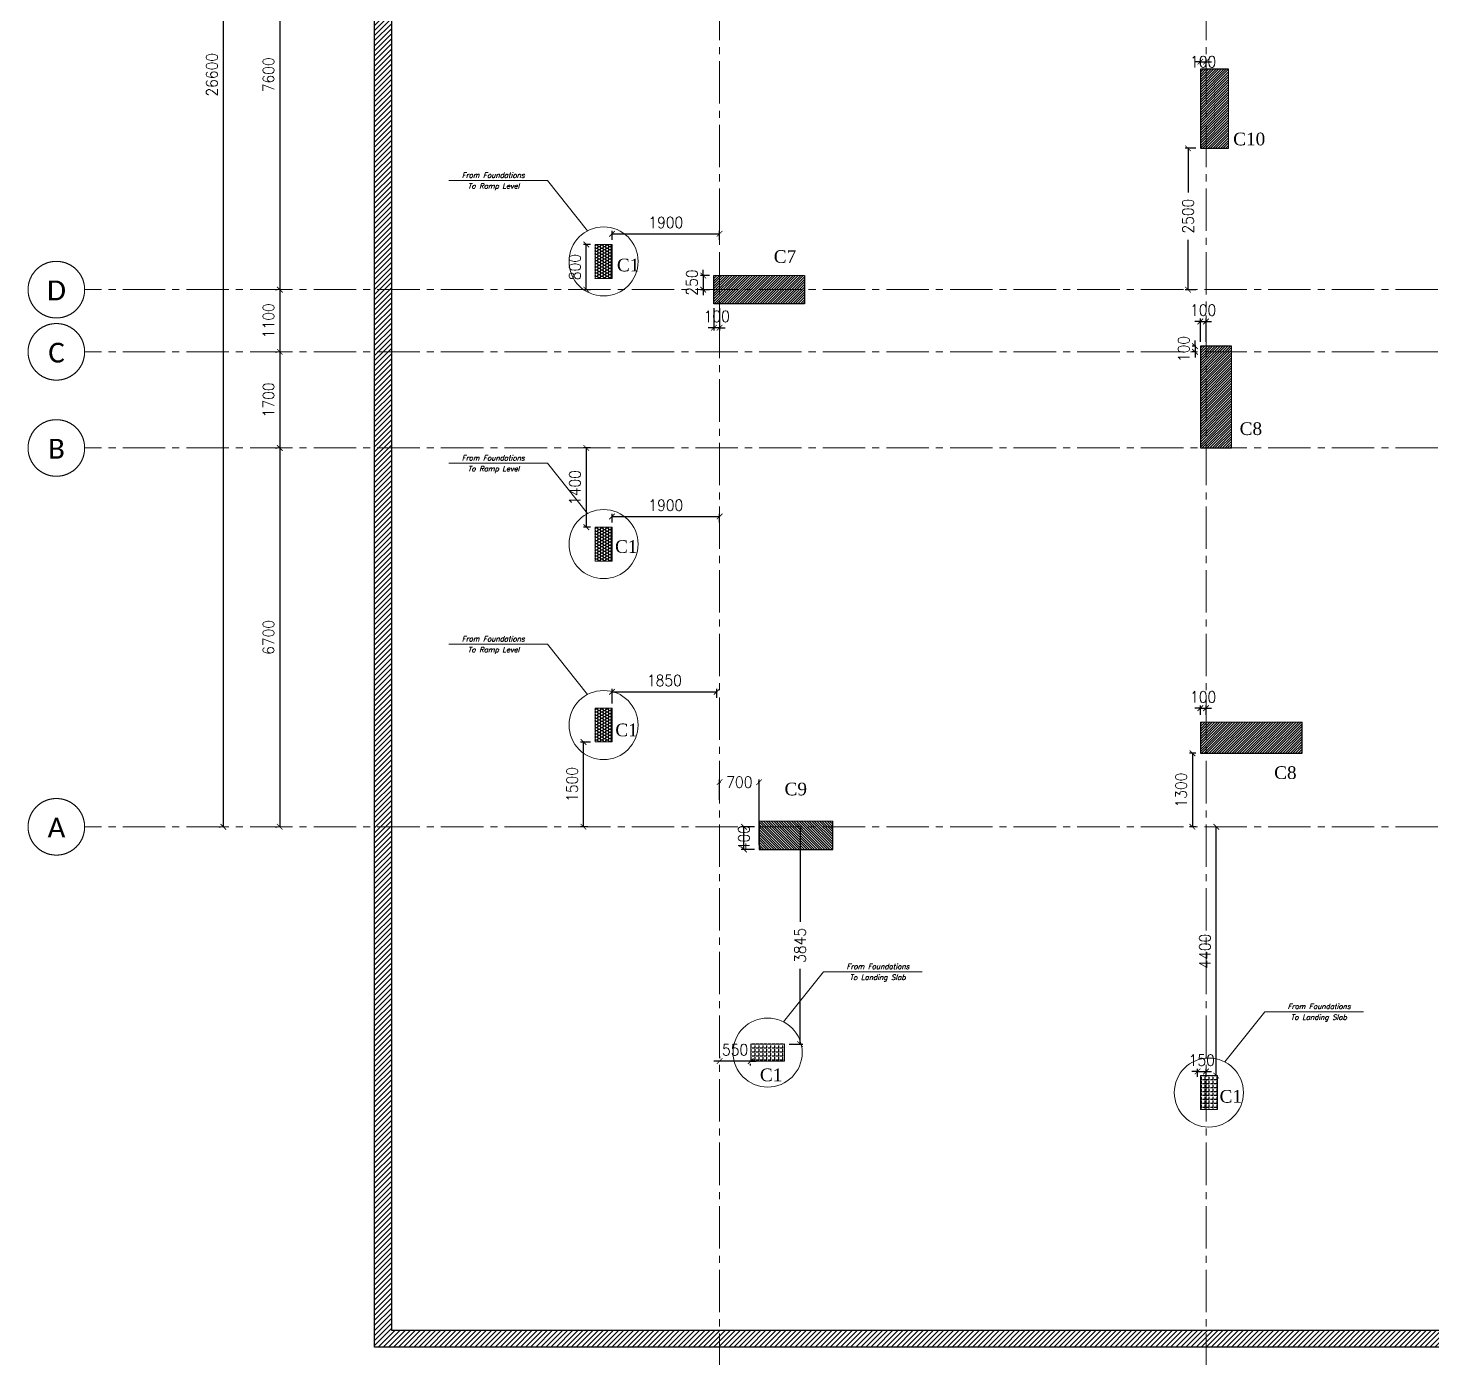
# Model space of a CAD drawing. Header units: millimetres. Extents: x -967280 to 3852, y 2833 to 1955156.
# Drawn here: x -553053 to -528235, y 377844 to 401364 of the extents above; entities that cross this region are included whole.
import ezdxf
from ezdxf.enums import TextEntityAlignment as Align

# ---------------------------------------------------------------- set-up
doc = ezdxf.new("R2010")
doc.units = ezdxf.units.MM
doc.header["$LTSCALE"] = 1000
doc.header["$PDMODE"] = 35
doc.header["$PDSIZE"] = 25
for name, pattern in [('$0$DASHED2', [0.375, 0.25, -0.125]), ('Columns_Structural070816$0$CENTER2', [1.125, 0.75, -0.125, 0.125, -0.125]), ('HRZN_Line-Ptrn-Sold', [9144001.0, 9144000.0, -1])]:
    doc.linetypes.add(name, pattern=pattern)
for name, color, linetype, lineweight in [('00-DE-Hatch', 11, 'Continuous', 0), ('00-EG-Text', 3, 'Continuous', 0), ('A-AX-ATT-100', 7, 'HRZN_Line-Ptrn-Sold', 18), ('S - column', 6, 'Continuous', 60), ('ST-000-AXIS', 9, 'Columns_Structural070816$0$CENTER2', 9), ('ST-RFT-BOT', 2, '$0$DASHED2', 30)]:
    doc.layers.add(name, color=color, linetype=linetype, lineweight=lineweight)
for name, color, linetype in [('_N-DIM 3', 7, 'Continuous'), ('R.C. footing', 4, 'Continuous'), ('S - BATH Hach', 1, 'Continuous'), ('S - col hach', 1, 'Continuous')]:
    doc.layers.add(name, color=color, linetype=linetype)
doc.styles.add('ASD', font='times.ttf')
doc.styles.add('Calibri_2', font='calibri.ttf', dxfattribs={"height": 300})
doc.styles.add('E', font='ITALICC.shx')
doc.styles.add('TUNELNO', font='romans.shx', dxfattribs={"width": 0.9})
doc.dimstyles.new('Copy(2) of DSEC', dxfattribs={"dimtxt": 200, "dimasz": 100, "dimexe": 50, "dimexo": 80, "dimgap": 100, "dimtad": 1, "dimdec": 0, "dimrnd": 5, "dimzin": 0, "dimdsep": 46, "dimtxsty": 'TUNELNO', "dimblk": 'ARCHTICK', "dimcen": 0.09, "dimclrd": 1, "dimclre": 1, "dimclrt": 3, "dimadec": 0, "dimazin": 0, "dimtfac": 0.78125, "dimtdec": 0, "dimtix": 1, "dimtmove": 2, "dimatfit": 3, "dimldrblk": 'ARCHTICK', "dimfxl": 1, "dimtolj": 1, "dimtzin": 0, "dimarcsym": 0})
pattern_1 = [(45, (193250.144, -596912.31), (-22.4506403, 22.4506403), [])]

# ---------------------------------------------------------------- blocks, each defined once
blk = doc.blocks.new('Grid - HRZN_G-Datm-Grid-Head-1554275-FIRST FLOOR FFL_1_')
at = {"layer": 'A-AX-ATT-100'}
blk.add_circle((0, 0), 5, dxfattribs=at)
blk = doc.blocks.new('_ArchTick')
at = {"color": 0, "linetype": 'ByBlock', "const_width": 0.15}
blk.add_lwpolyline([(-0.5, -0.5), (0.5, 0.5)], dxfattribs=at)
blk = doc.blocks.new('*D1508')
at = {"layer": '_N-DIM 3', "color": 1, "linetype": 'Continuous', "lineweight": -2, "ltscale": 30, "transparency": 16777216}
for p, q in [((509045, 727540), (509075, 727540)), ((509125, 727540), (509125, 719940)), ((509045, 719940), (509075, 719940))]:
    blk.add_line(p, q, dxfattribs=at)
at = {"layer": 'Defpoints', "color": 0, "linetype": 'Continuous', "ltscale": 30, "transparency": 16777216}
for p in [(509125, 727540), (509125, 719940), (509125, 719940)]:
    blk.add_point(p, dxfattribs=at)
at = {"layer": '_N-DIM 3', "color": 1, "linetype": 'Continuous', "lineweight": -2, "ltscale": 30, "transparency": 16777216, "xscale": 100, "yscale": 100, "zscale": 100}
for p, rotation in [((509125, 727540), 90), ((509125, 719940), 270)]:
    blk.add_blockref('_ArchTick', p, dxfattribs=dict(at, rotation=rotation))
at = {"layer": '_N-DIM 3', "color": 3, "linetype": 'Continuous', "ltscale": 30, "transparency": 16777216, "insert": (508925, 723740), "char_height": 200, "attachment_point": 5, "rotation": 90, "style": 'TUNELNO'}
blk.add_mtext('\\A1;7600', dxfattribs=at)
blk = doc.blocks.new('*D1509')
at = {"layer": '_N-DIM 3', "color": 1, "linetype": 'Continuous', "lineweight": -2, "ltscale": 30, "transparency": 16777216}
for p, q in [((509045, 719940), (509075, 719940)), ((509125, 719940), (509125, 718840)), ((509045, 718840), (509075, 718840))]:
    blk.add_line(p, q, dxfattribs=at)
at = {"layer": 'Defpoints', "color": 0, "linetype": 'Continuous', "ltscale": 30, "transparency": 16777216}
for p in [(509125, 719940), (509125, 718840), (509125, 718840)]:
    blk.add_point(p, dxfattribs=at)
at = {"layer": '_N-DIM 3', "color": 1, "linetype": 'Continuous', "lineweight": -2, "ltscale": 30, "transparency": 16777216, "xscale": 100, "yscale": 100, "zscale": 100}
for p, rotation in [((509125, 719940), 90), ((509125, 718840), 270)]:
    blk.add_blockref('_ArchTick', p, dxfattribs=dict(at, rotation=rotation))
at = {"layer": '_N-DIM 3', "color": 3, "linetype": 'Continuous', "ltscale": 30, "transparency": 16777216, "insert": (508925, 719390), "char_height": 200, "attachment_point": 5, "rotation": 90, "style": 'TUNELNO'}
blk.add_mtext('\\A1;1100', dxfattribs=at)
blk = doc.blocks.new('*D1510')
at = {"layer": '_N-DIM 3', "color": 1, "linetype": 'Continuous', "lineweight": -2, "ltscale": 30, "transparency": 16777216}
for p, q in [((509045, 718840), (509075, 718840)), ((509125, 718840), (509125, 717140)), ((509045, 717140), (509075, 717140))]:
    blk.add_line(p, q, dxfattribs=at)
at = {"layer": 'Defpoints', "color": 0, "linetype": 'Continuous', "ltscale": 30, "transparency": 16777216}
for p in [(509125, 718840), (509125, 717140), (509125, 717140)]:
    blk.add_point(p, dxfattribs=at)
at = {"layer": '_N-DIM 3', "color": 1, "linetype": 'Continuous', "lineweight": -2, "ltscale": 30, "transparency": 16777216, "xscale": 100, "yscale": 100, "zscale": 100}
for p, rotation in [((509125, 718840), 90), ((509125, 717140), 270)]:
    blk.add_blockref('_ArchTick', p, dxfattribs=dict(at, rotation=rotation))
at = {"layer": '_N-DIM 3', "color": 3, "linetype": 'Continuous', "ltscale": 30, "transparency": 16777216, "insert": (508925, 717990), "char_height": 200, "attachment_point": 5, "rotation": 90, "style": 'TUNELNO'}
blk.add_mtext('\\A1;1700', dxfattribs=at)
blk = doc.blocks.new('*D1511')
at = {"layer": '_N-DIM 3', "color": 1, "linetype": 'Continuous', "lineweight": -2, "ltscale": 30, "transparency": 16777216}
for p, q in [((509045, 717140), (509075, 717140)), ((509125, 717140), (509125, 710440)), ((509045, 710440), (509075, 710440))]:
    blk.add_line(p, q, dxfattribs=at)
at = {"layer": 'Defpoints', "color": 0, "linetype": 'Continuous', "ltscale": 30, "transparency": 16777216}
for p in [(509125, 717140), (509125, 710440), (509125, 710440)]:
    blk.add_point(p, dxfattribs=at)
at = {"layer": '_N-DIM 3', "color": 1, "linetype": 'Continuous', "lineweight": -2, "ltscale": 30, "transparency": 16777216, "xscale": 100, "yscale": 100, "zscale": 100}
for p, rotation in [((509125, 717140), 90), ((509125, 710440), 270)]:
    blk.add_blockref('_ArchTick', p, dxfattribs=dict(at, rotation=rotation))
at = {"layer": '_N-DIM 3', "color": 3, "linetype": 'Continuous', "ltscale": 30, "transparency": 16777216, "insert": (508925, 713790), "char_height": 200, "attachment_point": 5, "rotation": 90, "style": 'TUNELNO'}
blk.add_mtext('\\A1;6700', dxfattribs=at)
blk = doc.blocks.new('*D1512')
at = {"layer": '_N-DIM 3', "color": 1, "linetype": 'Continuous', "lineweight": -2, "ltscale": 30, "transparency": 16777216}
for p, q in [((508045, 737040), (508075, 737040)), ((508125, 737040), (508125, 710440)), ((508045, 710440), (508075, 710440))]:
    blk.add_line(p, q, dxfattribs=at)
at = {"layer": 'Defpoints', "color": 0, "linetype": 'Continuous', "ltscale": 30, "transparency": 16777216}
for p in [(508125, 737040), (508125, 710440), (508125, 710440)]:
    blk.add_point(p, dxfattribs=at)
at = {"layer": '_N-DIM 3', "color": 1, "linetype": 'Continuous', "lineweight": -2, "ltscale": 30, "transparency": 16777216, "xscale": 100, "yscale": 100, "zscale": 100}
for p, rotation in [((508125, 737040), 90), ((508125, 710440), 270)]:
    blk.add_blockref('_ArchTick', p, dxfattribs=dict(at, rotation=rotation))
at = {"layer": '_N-DIM 3', "color": 3, "linetype": 'Continuous', "ltscale": 30, "transparency": 16777216, "insert": (507925, 723740), "char_height": 200, "attachment_point": 5, "rotation": 90, "style": 'TUNELNO'}
blk.add_mtext('\\A1;26600', dxfattribs=at)
blk = doc.blocks.new('*D356')
at = {"layer": '_N-DIM 3', "color": 1, "linetype": 'Continuous', "lineweight": -2, "ltscale": 30, "transparency": 16777216}
for p, q in [((-541009, 396987), (-541168, 396987)), ((-541118, 396987), (-541118, 397087)), ((-541118, 396987), (-541118, 396737)), ((-541009, 396737), (-541168, 396737)), ((-541118, 396737), (-541118, 396637))]:
    blk.add_line(p, q, dxfattribs=at)
at = {"layer": 'Defpoints', "color": 0, "linetype": 'Continuous', "ltscale": 30, "transparency": 16777216}
for p in [(-540929, 396987), (-541118, 396737), (-540929, 396737)]:
    blk.add_point(p, dxfattribs=at)
at = {"layer": '_N-DIM 3', "color": 1, "linetype": 'Continuous', "lineweight": -2, "ltscale": 30, "transparency": 16777216, "xscale": 100, "yscale": 100, "zscale": 100}
for p, rotation in [((-541118, 396987), 270), ((-541118, 396737), 90)]:
    blk.add_blockref('_ArchTick', p, dxfattribs=dict(at, rotation=rotation))
at = {"layer": '_N-DIM 3', "color": 3, "linetype": 'Continuous', "ltscale": 30, "transparency": 16777216, "insert": (-541318, 396862), "char_height": 200, "attachment_point": 5, "rotation": 90, "style": 'TUNELNO'}
blk.add_mtext('\\A1;250', dxfattribs=at)
blk = doc.blocks.new('*D357')
at = {"layer": '_N-DIM 3', "color": 1, "linetype": 'Continuous', "lineweight": -2, "ltscale": 30, "transparency": 16777216}
for p, q in [((-540929, 396407), (-540929, 396014)), ((-540829, 396407), (-540829, 396014)), ((-540929, 396064), (-541029, 396064)), ((-540829, 396064), (-540929, 396064)), ((-540829, 396064), (-540729, 396064))]:
    blk.add_line(p, q, dxfattribs=at)
at = {"layer": 'Defpoints', "color": 0, "linetype": 'Continuous', "ltscale": 30, "transparency": 16777216}
for p in [(-540929, 396487), (-540829, 396487), (-540929, 396064)]:
    blk.add_point(p, dxfattribs=at)
at = {"layer": '_N-DIM 3', "color": 1, "linetype": 'Continuous', "lineweight": -2, "ltscale": 30, "transparency": 16777216, "xscale": 100, "yscale": 100, "zscale": 100}
blk.add_blockref('_ArchTick', (-540929, 396064), dxfattribs=at)
at = {"layer": '_N-DIM 3', "color": 1, "linetype": 'Continuous', "lineweight": -2, "ltscale": 30, "transparency": 16777216, "xscale": 100, "yscale": 100, "zscale": 100, "rotation": 180}
blk.add_blockref('_ArchTick', (-540829, 396064), dxfattribs=at)
at = {"layer": '_N-DIM 3', "color": 3, "linetype": 'Continuous', "ltscale": 30, "transparency": 16777216, "insert": (-540879, 396264), "char_height": 200, "attachment_point": 5, "style": 'TUNELNO'}
blk.add_mtext('\\A1;100', dxfattribs=at)
blk = doc.blocks.new('*D360')
at = {"layer": '_N-DIM 3', "color": 1, "linetype": 'Continuous', "lineweight": -2, "ltscale": 30, "transparency": 16777216}
for p, q in [((-540209, 387237), (-540448, 387237)), ((-540398, 386837), (-540398, 387237)), ((-540209, 386837), (-540448, 386837))]:
    blk.add_line(p, q, dxfattribs=at)
at = {"layer": 'Defpoints', "color": 0, "linetype": 'Continuous', "ltscale": 30, "transparency": 16777216}
for p in [(-540398, 387237), (-540129, 387237), (-540129, 386837)]:
    blk.add_point(p, dxfattribs=at)
at = {"layer": '_N-DIM 3', "color": 1, "linetype": 'Continuous', "lineweight": -2, "ltscale": 30, "transparency": 16777216, "xscale": 100, "yscale": 100, "zscale": 100}
for p, rotation in [((-540398, 387237), 90), ((-540398, 386837), 270)]:
    blk.add_blockref('_ArchTick', p, dxfattribs=dict(at, rotation=rotation))
at = {"layer": '_N-DIM 3', "color": 3, "linetype": 'Continuous', "ltscale": 30, "transparency": 16777216, "insert": (-540398, 387037), "char_height": 200, "attachment_point": 5, "rotation": 90, "style": 'TUNELNO'}
blk.add_mtext('\\A1;400', dxfattribs=at)
blk = doc.blocks.new('*D361')
at = {"layer": '_N-DIM 3', "color": 1, "linetype": 'Continuous', "lineweight": -2, "ltscale": 30, "transparency": 16777216}
for p, q in [((-532329, 389335), (-532429, 389335)), ((-532329, 389217), (-532329, 389385)), ((-532329, 389335), (-532229, 389335)), ((-532229, 389217), (-532229, 389385)), ((-532229, 389335), (-532129, 389335))]:
    blk.add_line(p, q, dxfattribs=at)
at = {"layer": 'Defpoints', "color": 0, "linetype": 'Continuous', "ltscale": 30, "transparency": 16777216}
for p in [(-532229, 389335), (-532329, 389137), (-532229, 389137)]:
    blk.add_point(p, dxfattribs=at)
at = {"layer": '_N-DIM 3', "color": 1, "linetype": 'Continuous', "lineweight": -2, "ltscale": 30, "transparency": 16777216, "xscale": 100, "yscale": 100, "zscale": 100}
blk.add_blockref('_ArchTick', (-532329, 389335), dxfattribs=at)
at = {"layer": '_N-DIM 3', "color": 1, "linetype": 'Continuous', "lineweight": -2, "ltscale": 30, "transparency": 16777216, "xscale": 100, "yscale": 100, "zscale": 100, "rotation": 180}
blk.add_blockref('_ArchTick', (-532229, 389335), dxfattribs=at)
at = {"layer": '_N-DIM 3', "color": 3, "linetype": 'Continuous', "ltscale": 30, "transparency": 16777216, "insert": (-532279, 389535), "char_height": 200, "attachment_point": 5, "style": 'TUNELNO'}
blk.add_mtext('\\A1;100', dxfattribs=at)
blk = doc.blocks.new('*D362')
at = {"layer": '_N-DIM 3', "color": 1, "linetype": 'Continuous', "lineweight": -2, "ltscale": 30, "transparency": 16777216}
for p, q in [((-532409, 388537), (-532519, 388537)), ((-532469, 388537), (-532469, 387237)), ((-532409, 387237), (-532519, 387237))]:
    blk.add_line(p, q, dxfattribs=at)
at = {"layer": 'Defpoints', "color": 0, "linetype": 'Continuous', "ltscale": 30, "transparency": 16777216}
for p in [(-532329, 388537), (-532469, 387237), (-532329, 387237)]:
    blk.add_point(p, dxfattribs=at)
at = {"layer": '_N-DIM 3', "color": 1, "linetype": 'Continuous', "lineweight": -2, "ltscale": 30, "transparency": 16777216, "xscale": 100, "yscale": 100, "zscale": 100}
for p, rotation in [((-532469, 388537), 90), ((-532469, 387237), 270)]:
    blk.add_blockref('_ArchTick', p, dxfattribs=dict(at, rotation=rotation))
at = {"layer": '_N-DIM 3', "color": 3, "linetype": 'Continuous', "ltscale": 30, "transparency": 16777216, "insert": (-532669, 387887), "char_height": 200, "attachment_point": 5, "rotation": 90, "style": 'TUNELNO'}
blk.add_mtext('\\A1;1300', dxfattribs=at)
blk = doc.blocks.new('*D363')
at = {"layer": '_N-DIM 3', "color": 1, "linetype": 'Continuous', "lineweight": -2, "ltscale": 30, "transparency": 16777216}
for p, q in [((-532409, 395737), (-532473, 395737)), ((-532409, 395637), (-532473, 395637)), ((-532423, 395737), (-532423, 395837)), ((-532423, 395737), (-532423, 395637)), ((-532423, 395637), (-532423, 395537))]:
    blk.add_line(p, q, dxfattribs=at)
at = {"layer": 'Defpoints', "color": 0, "linetype": 'Continuous', "ltscale": 30, "transparency": 16777216}
for p in [(-532423, 395637), (-532329, 395737), (-532329, 395637)]:
    blk.add_point(p, dxfattribs=at)
at = {"layer": '_N-DIM 3', "color": 1, "linetype": 'Continuous', "lineweight": -2, "ltscale": 30, "transparency": 16777216, "xscale": 100, "yscale": 100, "zscale": 100}
for p, rotation in [((-532423, 395737), 270), ((-532423, 395637), 90)]:
    blk.add_blockref('_ArchTick', p, dxfattribs=dict(at, rotation=rotation))
at = {"layer": '_N-DIM 3', "color": 3, "linetype": 'Continuous', "ltscale": 30, "transparency": 16777216, "insert": (-532623, 395687), "char_height": 200, "attachment_point": 5, "rotation": 90, "style": 'TUNELNO'}
blk.add_mtext('\\A1;100', dxfattribs=at)
blk = doc.blocks.new('*D364')
at = {"layer": '_N-DIM 3', "color": 1, "linetype": 'Continuous', "lineweight": -2, "ltscale": 30, "transparency": 16777216}
for p, q in [((-532329, 396175), (-532429, 396175)), ((-532329, 395817), (-532329, 396225)), ((-532329, 396175), (-532229, 396175)), ((-532229, 395817), (-532229, 396225)), ((-532229, 396175), (-532129, 396175))]:
    blk.add_line(p, q, dxfattribs=at)
at = {"layer": 'Defpoints', "color": 0, "linetype": 'Continuous', "ltscale": 30, "transparency": 16777216}
for p in [(-532229, 396175), (-532329, 395737), (-532229, 395737)]:
    blk.add_point(p, dxfattribs=at)
at = {"layer": '_N-DIM 3', "color": 1, "linetype": 'Continuous', "lineweight": -2, "ltscale": 30, "transparency": 16777216, "xscale": 100, "yscale": 100, "zscale": 100}
blk.add_blockref('_ArchTick', (-532329, 396175), dxfattribs=at)
at = {"layer": '_N-DIM 3', "color": 1, "linetype": 'Continuous', "lineweight": -2, "ltscale": 30, "transparency": 16777216, "xscale": 100, "yscale": 100, "zscale": 100, "rotation": 180}
blk.add_blockref('_ArchTick', (-532229, 396175), dxfattribs=at)
at = {"layer": '_N-DIM 3', "color": 3, "linetype": 'Continuous', "ltscale": 30, "transparency": 16777216, "insert": (-532279, 396375), "char_height": 200, "attachment_point": 5, "style": 'TUNELNO'}
blk.add_mtext('\\A1;100', dxfattribs=at)
blk = doc.blocks.new('*D365')
at = {"layer": '_N-DIM 3', "color": 1, "linetype": 'Continuous', "lineweight": -2, "ltscale": 30, "transparency": 16777216}
for p, q in [((-532409, 399237), (-532597, 399237)), ((-532547, 399237), (-532547, 398455)), ((-532547, 396737), (-532547, 397620)), ((-532409, 396737), (-532597, 396737))]:
    blk.add_line(p, q, dxfattribs=at)
at = {"layer": 'Defpoints', "color": 0, "linetype": 'Continuous', "ltscale": 30, "transparency": 16777216}
for p in [(-532329, 399237), (-532547, 396737), (-532329, 396737)]:
    blk.add_point(p, dxfattribs=at)
at = {"layer": '_N-DIM 3', "color": 1, "linetype": 'Continuous', "lineweight": -2, "ltscale": 30, "transparency": 16777216, "xscale": 100, "yscale": 100, "zscale": 100}
for p, rotation in [((-532547, 399237), 90), ((-532547, 396737), 270)]:
    blk.add_blockref('_ArchTick', p, dxfattribs=dict(at, rotation=rotation))
at = {"layer": '_N-DIM 3', "color": 3, "linetype": 'Continuous', "ltscale": 30, "transparency": 16777216, "insert": (-532547, 398037), "char_height": 200, "attachment_point": 5, "rotation": 90, "style": 'TUNELNO'}
blk.add_mtext('\\A1;2500', dxfattribs=at)
blk = doc.blocks.new('*D366')
at = {"layer": '_N-DIM 3', "color": 1, "lineweight": -2, "transparency": 16777216}
for p, q in [((-532329, 400717), (-532329, 400819)), ((-532229, 400717), (-532229, 400819)), ((-532329, 400769), (-532429, 400769)), ((-532329, 400769), (-532229, 400769)), ((-532229, 400769), (-532129, 400769))]:
    blk.add_line(p, q, dxfattribs=at)
at = {"layer": 'Defpoints', "color": 0, "transparency": 16777216}
for p in [(-532329, 400637), (-532229, 400769), (-532229, 400637)]:
    blk.add_point(p, dxfattribs=at)
at = {"layer": '_N-DIM 3', "color": 1, "lineweight": -2, "transparency": 16777216, "xscale": 100, "yscale": 100, "zscale": 100}
blk.add_blockref('_ArchTick', (-532329, 400769), dxfattribs=at)
at = {"layer": '_N-DIM 3', "color": 1, "lineweight": -2, "transparency": 16777216, "xscale": 100, "yscale": 100, "zscale": 100, "rotation": 180}
blk.add_blockref('_ArchTick', (-532229, 400769), dxfattribs=at)
at = {"layer": '_N-DIM 3', "color": 3, "transparency": 16777216, "insert": (-532279, 400769), "char_height": 200, "attachment_point": 5, "style": 'TUNELNO'}
blk.add_mtext('\\A1;100', dxfattribs=at)
blk = doc.blocks.new('*D405')
at = {"layer": '_N-DIM 3', "color": 1, "linetype": 'Continuous', "lineweight": -2, "ltscale": 30, "transparency": 16777216}
for p, q in [((-540829, 383094), (-540929, 383094)), ((-540829, 383174), (-540829, 383144)), ((-540279, 383094), (-540829, 383094)), ((-540279, 383094), (-540179, 383094)), ((-540279, 383014), (-540279, 383044))]:
    blk.add_line(p, q, dxfattribs=at)
at = {"layer": 'Defpoints', "color": 0, "linetype": 'Continuous', "ltscale": 30, "transparency": 16777216}
for p in [(-540829, 383094), (-540829, 383094), (-540279, 383094)]:
    blk.add_point(p, dxfattribs=at)
at = {"layer": '_N-DIM 3', "color": 1, "linetype": 'Continuous', "lineweight": -2, "ltscale": 30, "transparency": 16777216, "xscale": 100, "yscale": 100, "zscale": 100}
blk.add_blockref('_ArchTick', (-540829, 383094), dxfattribs=at)
at = {"layer": '_N-DIM 3', "color": 1, "linetype": 'Continuous', "lineweight": -2, "ltscale": 30, "transparency": 16777216, "xscale": 100, "yscale": 100, "zscale": 100, "rotation": 180}
blk.add_blockref('_ArchTick', (-540279, 383094), dxfattribs=at)
at = {"layer": '_N-DIM 3', "color": 3, "linetype": 'Continuous', "ltscale": 30, "transparency": 16777216, "insert": (-540554, 383294), "char_height": 200, "attachment_point": 5, "style": 'TUNELNO'}
blk.add_mtext('\\A1;550', dxfattribs=at)
blk = doc.blocks.new('*D406')
at = {"layer": '_N-DIM 3', "color": 1, "linetype": 'Continuous', "lineweight": -2, "ltscale": 30, "transparency": 16777216}
for p, q in [((-539409, 387237), (-539455, 387237)), ((-539405, 387237), (-539405, 385557)), ((-539405, 383394), (-539405, 384723)), ((-539599, 383394), (-539355, 383394))]:
    blk.add_line(p, q, dxfattribs=at)
at = {"layer": 'Defpoints', "color": 0, "linetype": 'Continuous', "ltscale": 30, "transparency": 16777216}
for p in [(-539405, 387237), (-539329, 387237), (-539679, 383394)]:
    blk.add_point(p, dxfattribs=at)
at = {"layer": '_N-DIM 3', "color": 1, "linetype": 'Continuous', "lineweight": -2, "ltscale": 30, "transparency": 16777216, "xscale": 100, "yscale": 100, "zscale": 100}
for p, rotation in [((-539405, 387237), 90), ((-539405, 383394), 270)]:
    blk.add_blockref('_ArchTick', p, dxfattribs=dict(at, rotation=rotation))
at = {"layer": '_N-DIM 3', "color": 3, "linetype": 'Continuous', "ltscale": 30, "transparency": 16777216, "insert": (-539405, 385140), "char_height": 200, "attachment_point": 5, "rotation": 90, "style": 'TUNELNO'}
blk.add_mtext('\\A1;3845', dxfattribs=at)
blk = doc.blocks.new('*D407')
at = {"layer": '_N-DIM 3', "color": 1, "linetype": 'Continuous', "lineweight": -2, "ltscale": 30, "transparency": 16777216}
for p, q in [((-532379, 382817), (-532379, 382960)), ((-532229, 382817), (-532229, 382960)), ((-532379, 382910), (-532479, 382910)), ((-532379, 382910), (-532229, 382910)), ((-532229, 382910), (-532129, 382910))]:
    blk.add_line(p, q, dxfattribs=at)
at = {"layer": 'Defpoints', "color": 0, "linetype": 'Continuous', "ltscale": 30, "transparency": 16777216}
for p in [(-532379, 382737), (-532229, 382910), (-532229, 382737)]:
    blk.add_point(p, dxfattribs=at)
at = {"layer": '_N-DIM 3', "color": 1, "linetype": 'Continuous', "lineweight": -2, "ltscale": 30, "transparency": 16777216, "xscale": 100, "yscale": 100, "zscale": 100}
blk.add_blockref('_ArchTick', (-532379, 382910), dxfattribs=at)
at = {"layer": '_N-DIM 3', "color": 1, "linetype": 'Continuous', "lineweight": -2, "ltscale": 30, "transparency": 16777216, "xscale": 100, "yscale": 100, "zscale": 100, "rotation": 180}
blk.add_blockref('_ArchTick', (-532229, 382910), dxfattribs=at)
at = {"layer": '_N-DIM 3', "color": 3, "linetype": 'Continuous', "ltscale": 30, "transparency": 16777216, "insert": (-532304, 383110), "char_height": 200, "attachment_point": 5, "style": 'TUNELNO'}
blk.add_mtext('\\A1;150', dxfattribs=at)
blk = doc.blocks.new('*D408')
at = {"layer": '_N-DIM 3', "color": 1, "linetype": 'Continuous', "lineweight": -2, "ltscale": 30, "transparency": 16777216}
for p, q in [((-532048, 382837), (-532048, 387237)), ((-531999, 387237), (-531998, 387237)), ((-531999, 382837), (-531998, 382837))]:
    blk.add_line(p, q, dxfattribs=at)
at = {"layer": 'Defpoints', "color": 0, "linetype": 'Continuous', "ltscale": 30, "transparency": 16777216}
for p in [(-532079, 387237), (-532048, 387237), (-532079, 382837)]:
    blk.add_point(p, dxfattribs=at)
at = {"layer": '_N-DIM 3', "color": 1, "linetype": 'Continuous', "lineweight": -2, "ltscale": 30, "transparency": 16777216, "xscale": 100, "yscale": 100, "zscale": 100}
for p, rotation in [((-532048, 387237), 90), ((-532048, 382837), 270)]:
    blk.add_blockref('_ArchTick', p, dxfattribs=dict(at, rotation=rotation))
at = {"layer": '_N-DIM 3', "color": 3, "linetype": 'Continuous', "ltscale": 30, "transparency": 16777216, "insert": (-532248, 385037), "char_height": 200, "attachment_point": 5, "rotation": 90, "style": 'TUNELNO'}
blk.add_mtext('\\A1;4400', dxfattribs=at)
blk = doc.blocks.new('*D461')
at = {"layer": '_N-DIM 3', "color": 1, "linetype": 'Continuous', "lineweight": -2, "ltscale": 30, "transparency": 16777216}
for p, q in [((-540829, 387717), (-540829, 388077)), ((-540829, 388027), (-540810, 388027)), ((-540129, 388027), (-540147, 388027)), ((-540129, 386917), (-540129, 388077))]:
    blk.add_line(p, q, dxfattribs=at)
at = {"layer": 'Defpoints', "color": 0, "linetype": 'Continuous', "ltscale": 30, "transparency": 16777216}
for p in [(-540829, 388027), (-540829, 387637), (-540129, 386837)]:
    blk.add_point(p, dxfattribs=at)
at = {"layer": '_N-DIM 3', "color": 1, "linetype": 'Continuous', "lineweight": -2, "ltscale": 30, "transparency": 16777216, "xscale": 100, "yscale": 100, "zscale": 100, "rotation": 180}
blk.add_blockref('_ArchTick', (-540829, 388027), dxfattribs=at)
at = {"layer": '_N-DIM 3', "color": 1, "linetype": 'Continuous', "lineweight": -2, "ltscale": 30, "transparency": 16777216, "xscale": 100, "yscale": 100, "zscale": 100}
blk.add_blockref('_ArchTick', (-540129, 388027), dxfattribs=at)
at = {"layer": '_N-DIM 3', "color": 3, "linetype": 'Continuous', "ltscale": 30, "transparency": 16777216, "insert": (-540479, 388027), "char_height": 200, "attachment_point": 5, "style": 'TUNELNO'}
blk.add_mtext('\\A1;700', dxfattribs=at)
blk = doc.blocks.new('*D468')
at = {"layer": '_N-DIM 3', "color": 1, "linetype": 'Continuous', "lineweight": -2, "ltscale": 30, "transparency": 16777216}
for p, q in [((-543109, 397537), (-543235, 397537)), ((-543185, 396737), (-543185, 397537)), ((-543109, 396737), (-543235, 396737))]:
    blk.add_line(p, q, dxfattribs=at)
at = {"layer": 'Defpoints', "color": 0, "linetype": 'Continuous', "ltscale": 30, "transparency": 16777216}
for p in [(-543185, 397537), (-543029, 397537), (-543029, 396737)]:
    blk.add_point(p, dxfattribs=at)
at = {"layer": '_N-DIM 3', "color": 1, "linetype": 'Continuous', "lineweight": -2, "ltscale": 30, "transparency": 16777216, "xscale": 100, "yscale": 100, "zscale": 100}
for p, rotation in [((-543185, 397537), 90), ((-543185, 396737), 270)]:
    blk.add_blockref('_ArchTick', p, dxfattribs=dict(at, rotation=rotation))
at = {"layer": '_N-DIM 3', "color": 3, "linetype": 'Continuous', "ltscale": 30, "transparency": 16777216, "insert": (-543385, 397137), "char_height": 200, "attachment_point": 5, "rotation": 90, "style": 'TUNELNO'}
blk.add_mtext('\\A1;800', dxfattribs=at)
blk = doc.blocks.new('*D469')
at = {"layer": '_N-DIM 3', "color": 1, "linetype": 'Continuous', "lineweight": -2, "ltscale": 30, "transparency": 16777216}
for p, q in [((-542729, 397617), (-542729, 397775)), ((-542729, 397725), (-540829, 397725)), ((-540829, 397617), (-540829, 397775))]:
    blk.add_line(p, q, dxfattribs=at)
at = {"layer": 'Defpoints', "color": 0, "linetype": 'Continuous', "ltscale": 30, "transparency": 16777216}
for p in [(-540829, 397725), (-542729, 397537), (-540829, 397537)]:
    blk.add_point(p, dxfattribs=at)
at = {"layer": '_N-DIM 3', "color": 1, "linetype": 'Continuous', "lineweight": -2, "ltscale": 30, "transparency": 16777216, "xscale": 100, "yscale": 100, "zscale": 100, "rotation": 180}
blk.add_blockref('_ArchTick', (-542729, 397725), dxfattribs=at)
at = {"layer": '_N-DIM 3', "color": 1, "linetype": 'Continuous', "lineweight": -2, "ltscale": 30, "transparency": 16777216, "xscale": 100, "yscale": 100, "zscale": 100}
blk.add_blockref('_ArchTick', (-540829, 397725), dxfattribs=at)
at = {"layer": '_N-DIM 3', "color": 3, "linetype": 'Continuous', "ltscale": 30, "transparency": 16777216, "insert": (-541779, 397925), "char_height": 200, "attachment_point": 5, "style": 'TUNELNO'}
blk.add_mtext('\\A1;1900', dxfattribs=at)
blk = doc.blocks.new('*D470')
at = {"layer": '_N-DIM 3', "color": 1, "linetype": 'Continuous', "lineweight": -2, "ltscale": 30, "transparency": 16777216}
for p, q in [((-543109, 393937), (-543235, 393937)), ((-543185, 393937), (-543185, 392537)), ((-543109, 392537), (-543235, 392537))]:
    blk.add_line(p, q, dxfattribs=at)
at = {"layer": 'Defpoints', "color": 0, "linetype": 'Continuous', "ltscale": 30, "transparency": 16777216}
for p in [(-543029, 393937), (-543185, 392537), (-543029, 392537)]:
    blk.add_point(p, dxfattribs=at)
at = {"layer": '_N-DIM 3', "color": 1, "linetype": 'Continuous', "lineweight": -2, "ltscale": 30, "transparency": 16777216, "xscale": 100, "yscale": 100, "zscale": 100}
for p, rotation in [((-543185, 393937), 90), ((-543185, 392537), 270)]:
    blk.add_blockref('_ArchTick', p, dxfattribs=dict(at, rotation=rotation))
at = {"layer": '_N-DIM 3', "color": 3, "linetype": 'Continuous', "ltscale": 30, "transparency": 16777216, "insert": (-543385, 393237), "char_height": 200, "attachment_point": 5, "rotation": 90, "style": 'TUNELNO'}
blk.add_mtext('\\A1;1400', dxfattribs=at)
blk = doc.blocks.new('*D471')
at = {"layer": '_N-DIM 3', "color": 1, "linetype": 'Continuous', "lineweight": -2, "ltscale": 30, "transparency": 16777216}
for p, q in [((-542729, 392617), (-542729, 392775)), ((-542729, 392725), (-540829, 392725)), ((-540829, 392617), (-540829, 392775))]:
    blk.add_line(p, q, dxfattribs=at)
at = {"layer": 'Defpoints', "color": 0, "linetype": 'Continuous', "ltscale": 30, "transparency": 16777216}
for p in [(-540829, 392725), (-542729, 392537), (-540829, 392537)]:
    blk.add_point(p, dxfattribs=at)
at = {"layer": '_N-DIM 3', "color": 1, "linetype": 'Continuous', "lineweight": -2, "ltscale": 30, "transparency": 16777216, "xscale": 100, "yscale": 100, "zscale": 100, "rotation": 180}
blk.add_blockref('_ArchTick', (-542729, 392725), dxfattribs=at)
at = {"layer": '_N-DIM 3', "color": 1, "linetype": 'Continuous', "lineweight": -2, "ltscale": 30, "transparency": 16777216, "xscale": 100, "yscale": 100, "zscale": 100}
blk.add_blockref('_ArchTick', (-540829, 392725), dxfattribs=at)
at = {"layer": '_N-DIM 3', "color": 3, "linetype": 'Continuous', "ltscale": 30, "transparency": 16777216, "insert": (-541779, 392925), "char_height": 200, "attachment_point": 5, "style": 'TUNELNO'}
blk.add_mtext('\\A1;1900', dxfattribs=at)
blk = doc.blocks.new('*D472')
at = {"layer": '_N-DIM 3', "color": 1, "linetype": 'Continuous', "lineweight": -2, "ltscale": 30, "transparency": 16777216}
for p, q in [((-543109, 388737), (-543285, 388737)), ((-543235, 387237), (-543235, 388737)), ((-543159, 387237), (-543285, 387237))]:
    blk.add_line(p, q, dxfattribs=at)
at = {"layer": 'Defpoints', "color": 0, "linetype": 'Continuous', "ltscale": 30, "transparency": 16777216}
for p in [(-543235, 388737), (-543029, 388737), (-543079, 387237)]:
    blk.add_point(p, dxfattribs=at)
at = {"layer": '_N-DIM 3', "color": 1, "linetype": 'Continuous', "lineweight": -2, "ltscale": 30, "transparency": 16777216, "xscale": 100, "yscale": 100, "zscale": 100}
for p, rotation in [((-543235, 388737), 90), ((-543235, 387237), 270)]:
    blk.add_blockref('_ArchTick', p, dxfattribs=dict(at, rotation=rotation))
at = {"layer": '_N-DIM 3', "color": 3, "linetype": 'Continuous', "ltscale": 30, "transparency": 16777216, "insert": (-543435, 387987), "char_height": 200, "attachment_point": 5, "rotation": 90, "style": 'TUNELNO'}
blk.add_mtext('\\A1;1500', dxfattribs=at)
blk = doc.blocks.new('*D473')
at = {"layer": '_N-DIM 3', "color": 1, "linetype": 'Continuous', "lineweight": -2, "ltscale": 30, "transparency": 16777216}
for p, q in [((-542729, 389417), (-542729, 389675)), ((-540879, 389517), (-540879, 389675)), ((-542729, 389625), (-540879, 389625))]:
    blk.add_line(p, q, dxfattribs=at)
at = {"layer": 'Defpoints', "color": 0, "linetype": 'Continuous', "ltscale": 30, "transparency": 16777216}
for p in [(-540879, 389625), (-540879, 389437), (-542729, 389337)]:
    blk.add_point(p, dxfattribs=at)
at = {"layer": '_N-DIM 3', "color": 1, "linetype": 'Continuous', "lineweight": -2, "ltscale": 30, "transparency": 16777216, "xscale": 100, "yscale": 100, "zscale": 100, "rotation": 180}
blk.add_blockref('_ArchTick', (-542729, 389625), dxfattribs=at)
at = {"layer": '_N-DIM 3', "color": 1, "linetype": 'Continuous', "lineweight": -2, "ltscale": 30, "transparency": 16777216, "xscale": 100, "yscale": 100, "zscale": 100}
blk.add_blockref('_ArchTick', (-540879, 389625), dxfattribs=at)
at = {"layer": '_N-DIM 3', "color": 3, "linetype": 'Continuous', "ltscale": 30, "transparency": 16777216, "insert": (-541804, 389825), "char_height": 200, "attachment_point": 5, "style": 'TUNELNO'}
blk.add_mtext('\\A1;1850', dxfattribs=at)
blk = doc.blocks.new('A$C46269fcd new')
at = {"layer": 'S - BATH Hach', "ltscale": 30, "transparency": 33554483}
h = blk.add_hatch(dxfattribs=at)
h.set_pattern_fill('ANSI31', color=1, scale=20)
h.set_pattern_definition([(45, (643184.17, -484711.8), (-44.9012806, 44.9012806), [])])
h.paths.add_polyline_path([(47835, 35800), (47835, -9200), (-6100, -9200), (-6100, 35800), (-5800, 35800), (-5800, -8900), (47535, -8900), (47535, 35800)])
at = {"layer": 'S - col hach', "true_color": 0xcd6928}
h = blk.add_hatch(dxfattribs=at)
h.set_pattern_fill('ANGLE', color=32, scale=10, angle=90)
h.set_pattern_definition([(90, (-414260.14, -510339.72), (-69.85, 4e-15), [50.8, -19.05]), (180, (-414260.14, -510339.72), (-9e-15, -69.85), [50.8, -19.05])])
h.paths.add_polyline_path([(550, -3843), (550, -4143), (1150, -4143), (1150, -3843)])
h = blk.add_hatch(dxfattribs=at)
h.set_pattern_fill('ANGLE', color=32, scale=10, angle=90)
h.set_pattern_definition([(90, (-416848.87, -510339.72), (-69.85, 4e-15), [50.8, -19.05]), (180, (-416848.87, -510339.72), (-9e-15, -69.85), [50.8, -19.05])])
h.paths.add_polyline_path([(8800, -4400), (8500, -4400), (8500, -5000), (8800, -5000)])
at = {"layer": 'R.C. footing', "color": 4, "ltscale": 30}
blk.add_lwpolyline([(47835, 35800), (47835, -9200), (-6100, -9200), (-6100, 35800), (-5800, 35800), (-5800, -8900), (47535, -8900), (47535, 35800)], close=True, dxfattribs=at)
at = {"layer": 'S - column', "lineweight": 15}
for points in [[(550, -3843), (550, -4143), (1150, -4143), (1150, -3843)], [(8800, -4400), (8500, -4400), (8500, -5000), (8800, -5000)]]:
    blk.add_lwpolyline(points, close=True, dxfattribs=at)
blk = doc.blocks.new('FROM FOUNDATION TO UPPER LOWER BASEMENT_COLUMNS(new2)')
at = {"layer": 'S - col hach'}
h = blk.add_hatch(dxfattribs=at)
h.set_pattern_fill('ANSI31', color=256, scale=10)
h.set_pattern_definition([(45, (193250.144, -602312.31), (-22.4506403, 22.4506403), [])])
h.paths.add_polyline_path([(425899, 623840), (425399, 623840), (425399, 622440), (425899, 622440)])
h = blk.add_hatch(dxfattribs=at)
h.set_pattern_fill('ANSI31', color=256, scale=10)
h.set_pattern_definition(pattern_1)
h.paths.add_polyline_path([(418399, 620190), (416799, 620190), (416799, 619690), (418399, 619690)])
h = blk.add_hatch(dxfattribs=at)
h.set_pattern_fill('ANSI31', color=256, scale=10)
h.set_pattern_definition(pattern_1)
h.paths.add_polyline_path([(425949, 617140), (425949, 618940), (425399, 618940), (425399, 617140)])
h = blk.add_hatch(dxfattribs=at)
h.set_pattern_fill('ANSI31', color=256, scale=10)
h.set_pattern_definition(pattern_1)
h.paths.add_polyline_path([(427199, 611740), (427199, 612290), (425399, 612290), (425399, 611740)])
h = blk.add_hatch(dxfattribs=at)
h.set_pattern_fill('ANSI31', color=256, scale=10, angle=-90)
h.set_pattern_definition([(315, (-789353.163, 834788.448), (22.4506403, 22.4506403), [])])
h.paths.add_polyline_path([(417599, 610040), (418899, 610040), (418899, 610540), (417599, 610540)])
at = {"layer": 'S - column', "lineweight": 15}
for points in [[(425899, 623840), (425399, 623840), (425399, 622440), (425899, 622440)], [(418399, 619690), (416799, 619690), (416799, 620190), (418399, 620190)], [(425949, 618940), (425949, 617140), (425399, 617140), (425399, 618940)], [(427199, 611740), (425399, 611740), (425399, 612290), (427199, 612290)], [(417599, 610040), (417599, 610540), (418899, 610540), (418899, 610040)]]:
    blk.add_lwpolyline(points, close=True, dxfattribs=at)
at = {"layer": 'ST-RFT-BOT', "color": 7, "linetype": 'Continuous', "ltscale": 30}
for points in [[(425899, 623840), (425399, 623840), (425399, 622440), (425899, 622440)], [(418399, 620190), (418399, 619690), (416799, 619690), (416799, 620190)], [(425949, 618940), (425399, 618940), (425399, 617140), (425949, 617140)], [(425399, 612290), (425399, 611740), (427199, 611740), (427199, 612290)], [(417599, 610540), (417599, 610040), (418899, 610040), (418899, 610540)]]:
    blk.add_lwpolyline(points, dxfattribs=at)
blk = doc.blocks.new('A$C502a855f new')
at = {"layer": 'S - col hach', "true_color": 0xf8d731}
h = blk.add_hatch(dxfattribs=at)
h.set_pattern_fill('HONEY', color=40, scale=10)
h.set_pattern_definition([(0, (-310798.873, -401239.722), (47.625, 27.4963064), [31.75, -63.5]), (120, (-310798.873, -401239.722), (-47.6249999, 27.4963066), [31.75, -63.5]), (60, (-310798.873, -401239.722), (1e-07, 54.9926131), [-63.5, 31.75])])
h.paths.add_polyline_path([(103900, 19500), (104200, 19500), (104200, 18900), (103900, 18900)])
h = blk.add_hatch(dxfattribs=at)
h.set_pattern_fill('HONEY', color=40, scale=10)
h.set_pattern_definition([(0, (-310798.873, -401239.722), (47.625, 27.4963064), [31.75, -63.5]), (120, (-310798.873, -401239.722), (-47.6249999, 27.4963066), [31.75, -63.5]), (60, (-310798.873, -401239.722), (1e-07, 54.9926131), [-63.5, 31.75])])
h.paths.add_polyline_path([(103900, 14500), (104200, 14500), (104200, 13900), (103900, 13900)])
h = blk.add_hatch(dxfattribs=at)
h.set_pattern_fill('HONEY', color=40, scale=10)
h.set_pattern_definition([(0, (-310798.873, -404439.722), (47.625, 27.4963064), [31.75, -63.5]), (120, (-310798.873, -404439.722), (-47.6249999, 27.4963066), [31.75, -63.5]), (60, (-310798.873, -404439.722), (1e-07, 54.9926131), [-63.5, 31.75])])
h.paths.add_polyline_path([(103900, 11300), (104200, 11300), (104200, 10700), (103900, 10700)])
at = {"layer": 'S - column', "lineweight": 15}
for points in [[(103900, 19500), (104200, 19500), (104200, 18900), (103900, 18900)], [(103900, 14500), (104200, 14500), (104200, 13900), (103900, 13900)], [(103900, 11300), (104200, 11300), (104200, 10700), (103900, 10700)]]:
    blk.add_lwpolyline(points, close=True, dxfattribs=at)
blk = doc.blocks.new('AXES-00')
at = {"layer": 'ST-000-AXIS'}
for p, q in [((516898.9, 750979.6), (516898.9, 695813.8)), ((525498.9, 750979.6), (525498.9, 695813.8)), ((575723.2, 719939.7), (505674.3, 719939.7)), ((575723.2, 718839.7), (505674.3, 718839.7)), ((575723.2, 717139.7), (505674.3, 717139.7)), ((575723.2, 710439.7), (505674.3, 710439.7))]:
    blk.add_line(p, q, dxfattribs=at)
at = {"layer": 'A-AX-ATT-100', "xscale": 100.0000000000001, "yscale": 100.0000000000001, "zscale": 100.0000000000001, "rotation": 90}
for p in [(505174.3, 719939.7), (505174.3, 718839.7), (505174.3, 717139.7), (505174.3, 710439.7)]:
    blk.add_blockref('Grid - HRZN_G-Datm-Grid-Head-1554275-FIRST FLOOR FFL_1_', p, dxfattribs=at)
at = {"layer": 'A-AX-ATT-100', "linetype": 'Continuous', "lineweight": 13, "char_height": 350, "attachment_point": 1, "style": 'Calibri_2'}
for s, insert, width in [('D', (505008.7, 720101), 408.861), ('C', (505031.7, 719001), 352.742), ('B', (505028.2, 717301), 360.759), ('A', (505018.7, 710601), 384.81)]:
    blk.add_mtext(s, dxfattribs=dict(at, insert=insert, width=width))
at = {"layer": '_N-DIM 3', "color": 3, "linetype": 'Continuous', "ltscale": 30}
for base, p1, p2, picture, middle in [((508125, 710439.7), (508125, 737039.7), (508125, 710439.7), '*D1512', (507925, 723739.7)), ((509125, 719939.7), (509125, 727539.7), (509125, 719939.7), '*D1508', (508925, 723739.7)), ((509125, 718839.7), (509125, 719939.7), (509125, 718839.7), '*D1509', (508925, 719389.7)), ((509125, 717139.7), (509125, 718839.7), (509125, 717139.7), '*D1510', (508925, 717989.7)), ((509125, 710439.7), (509125, 717139.7), (509125, 710439.7), '*D1511', (508925, 713789.7))]:
    dim = blk.add_linear_dim(base=base, p1=p1, p2=p2, angle=90, dimstyle='Copy(2) of DSEC', dxfattribs=at)
    dim.commit()
    dim.dimension.update_dxf_attribs({"geometry": picture, "text_midpoint": middle})

msp = doc.modelspace()

# ---------------------------------------------------------------- linework, layer by layer
at = {"layer": '00-DE-Hatch', "color": 2}
for points in [[(-543161, 397778.9), (-543868.3, 398665.9), (-545613.2, 398665.9)], [(-543161, 392778.9), (-543868.3, 393665.9), (-545613.2, 393665.9)], [(-543161, 389578.9), (-543868.3, 390465.9), (-545613.2, 390465.9)]]:
    msp.add_lwpolyline(points, dxfattribs=at)
at = {"layer": '00-DE-Hatch'}
for points in [[(-539696.3, 383785.7), (-538989, 384672.6), (-537244.1, 384672.6)], [(-531896.3, 383078.9), (-531189, 383965.9), (-529444.1, 383965.9)]]:
    msp.add_lwpolyline(points, dxfattribs=at)
at = {"layer": '00-DE-Hatch', "color": 2}
for centre in [(-542878.6, 397237.4), (-542878.6, 392237.4), (-542878.6, 389037.4)]:
    msp.add_circle(centre, 610.8, dxfattribs=at)
at = {"layer": '00-DE-Hatch'}
for centre in [(-539978.7, 383244.1), (-532178.7, 382537.4)]:
    msp.add_circle(centre, 610.8, dxfattribs=at)

# ---------------------------------------------------------------- block references
at = {"layer": '_N-DIM 3', "color": 6, "linetype": 'Continuous', "ltscale": 30}
msp.add_blockref('AXES-00', (-1057727.6, -323202.4), dxfattribs=at)
at = {"layer": 'S - column', "color": 7, "true_color": 0xffffff}
msp.add_blockref('A$C46269fcd new', (-540828.7, 387237.4), dxfattribs=at)
at = {"layer": 'S - column'}
msp.add_blockref('FROM FOUNDATION TO UPPER LOWER BASEMENT_COLUMNS(new2)', (-957727.6, -223202.4), dxfattribs=at)
at = {"layer": 'ST-RFT-BOT', "lineweight": 106, "ltscale": 30}
msp.add_blockref('A$C502a855f new', (-646928.7, 378037.4), dxfattribs=at)

# ---------------------------------------------------------------- texts
at = {"ltscale": 6, "style": 'ASD'}
for s, p in [('C10', (-531465.5, 399401.7)), ('C7', (-539672.3, 397322.8)), ('C1', (-542444.7, 397172.9)), ('C8', (-531435.8, 394278.9)), ('C1', (-542477.9, 392194.8)), ('C1', (-542473.2, 388950.6)), ('C8', (-530825.7, 388195.8)), ('C9', (-539481.3, 387905.9)), ('C1', (-539916.8, 382850.4)), ('C1', (-531790.2, 382470.7))]:
    msp.add_text(s, height=225, dxfattribs=at).set_placement(p, align=Align.MIDDLE_CENTER)
at = {"layer": '00-EG-Text', "color": 4, "style": 'E'}
for s, p in [('From Foundations', (-544829.4, 398761.6)), ('To Ramp Level', (-544822.8, 398570.1)), ('From Foundations', (-544829.4, 393761.6)), ('To Ramp Level', (-544822.8, 393570.1)), ('From Foundations', (-544829.4, 390561.6)), ('To Ramp Level', (-544822.8, 390370.1)), ('From Foundations', (-538027.9, 384768.3)), ('To Landing Slab', (-538034.4, 384576.9)), ('From Foundations', (-530227.9, 384061.6)), ('To Landing Slab', (-530234.4, 383870.1))]:
    msp.add_text(s, height=91.295, dxfattribs=at).set_placement(p, align=Align.MIDDLE_CENTER)

# ---------------------------------------------------------------- dimensions: what is measured, and where the dimension line sits
at = {"layer": '_N-DIM 3'}
dim = msp.add_linear_dim(base=(-532228.7, 400769.2), p1=(-532328.7, 400637.4), p2=(-532228.7, 400637.4), dimstyle='Copy(2) of DSEC', dxfattribs=at)
dim.commit()
dim.dimension.update_dxf_attribs({"geometry": '*D366', "text_midpoint": (-532278.7, 400769.2), "dimtype": 160})
at = {"layer": '_N-DIM 3', "color": 6, "linetype": 'Continuous', "ltscale": 30}
for base, p1, p2, picture, middle in [((-532547.4, 396737.4), (-532328.7, 399237.4), (-532328.7, 396737.4), '*D365', (-532547.4, 398037.4)), ((-540397.9, 387237.4), (-540128.7, 386837.4), (-540128.7, 387237.4), '*D360', (-540397.9, 387037.4)), ((-539405.1, 387237.4), (-539678.7, 383394.1), (-539328.7, 387237.4), '*D406', (-539405.1, 385140.3))]:
    dim = msp.add_linear_dim(base=base, p1=p1, p2=p2, angle=90, dimstyle='Copy(2) of DSEC', dxfattribs=at)
    dim.commit()
    dim.dimension.update_dxf_attribs({"geometry": picture, "text_midpoint": middle, "dimtype": 160})
for base, p1, p2, picture, middle in [((-540828.7, 397725.4), (-542728.6, 397537.4), (-540828.7, 397537.4), '*D469', (-541778.6, 397925.4)), ((-540928.7, 396064.4), (-540828.7, 396487.4), (-540928.7, 396487.4), '*D357', (-540878.7, 396264.4)), ((-532228.7, 396174.7), (-532328.7, 395737.4), (-532228.7, 395737.4), '*D364', (-532278.7, 396374.7)), ((-540828.7, 392725.4), (-542728.6, 392537.4), (-540828.7, 392537.4), '*D471', (-541778.6, 392925.4)), ((-540878.7, 389625.4), (-542728.6, 389337.4), (-540878.7, 389437.4), '*D473', (-541803.6, 389825.4)), ((-532228.7, 389335.5), (-532328.7, 389137.4), (-532228.7, 389137.4), '*D361', (-532278.7, 389535.5)), ((-540828.7, 383094.1), (-540278.7, 383094.2), (-540828.7, 383094.1), '*D405', (-540553.7, 383294.1)), ((-532228.7, 382910.4), (-532378.7, 382737.4), (-532228.7, 382737.4), '*D407', (-532303.7, 383110.4))]:
    dim = msp.add_linear_dim(base=base, p1=p1, p2=p2, dimstyle='Copy(2) of DSEC', dxfattribs=at)
    dim.commit()
    dim.dimension.update_dxf_attribs({"geometry": picture, "text_midpoint": middle})
for base, p1, p2, picture, middle in [((-543184.7, 397537.4), (-543028.6, 396737.4), (-543028.6, 397537.4), '*D468', (-543384.7, 397137.4)), ((-541118.2, 396737.4), (-540928.7, 396987.4), (-540928.7, 396737.4), '*D356', (-541318.2, 396862.4)), ((-532422.8, 395637.4), (-532328.7, 395737.4), (-532328.7, 395637.4), '*D363', (-532622.8, 395687.4)), ((-543184.7, 392537.4), (-543028.6, 393937.4), (-543028.6, 392537.4), '*D470', (-543384.7, 393237.4)), ((-543234.7, 388737.4), (-543078.6, 387237.4), (-543028.6, 388737.4), '*D472', (-543434.7, 387987.4)), ((-532468.8, 387237.4), (-532328.7, 388537.4), (-532328.7, 387237.4), '*D362', (-532668.8, 387887.4)), ((-532047.7, 387237.4), (-532078.7, 382837.4), (-532078.7, 387237.4), '*D408', (-532247.7, 385037.4))]:
    dim = msp.add_linear_dim(base=base, p1=p1, p2=p2, angle=90, dimstyle='Copy(2) of DSEC', dxfattribs=at)
    dim.commit()
    dim.dimension.update_dxf_attribs({"geometry": picture, "text_midpoint": middle})
dim = msp.add_linear_dim(base=(-540828.7, 388027.2), p1=(-540128.7, 386837.4), p2=(-540828.7, 387637.4), dimstyle='Copy(2) of DSEC', dxfattribs=at)
dim.commit()
dim.dimension.update_dxf_attribs({"geometry": '*D461', "text_midpoint": (-540478.7, 388027.2), "dimtype": 160})

doc.saveas('drawing.dxf')
